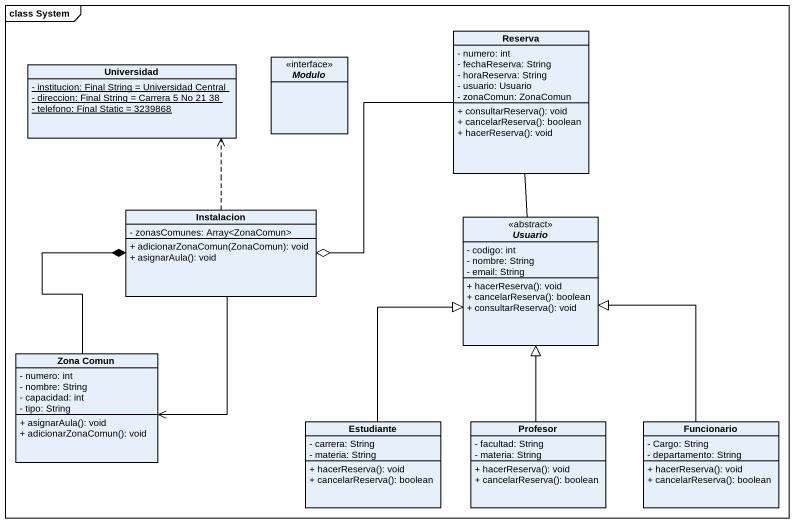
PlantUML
@startuml
mainframe class System
hide circle
hide empty members
skinparam classAttributeIconSize 0
class Reserva {
  - numero: int
  - fechaReserva: String
  - horaReserva: String
  - usuario: Usuario
  - zonaComun: ZonaComun
  + consultarReserva(): void
  + cancelarReserva(): boolean
  + hacerReserva(): void
}
class Universidad {
  {static} - institucion: Final String = Universidad Central
  {static} - direccion: Final String = Carrera 5 No 21 38
  {static} - telefono: Final Static = 3239868
}
interface Modulo <<interface>>
class Instalacion {
  - zonasComunes: Array<ZonaComun>
  + adicionarZonaComun(ZonaComun): void
  + asignarAula(): void
}
abstract class Usuario <<abstract>> {
  - codigo: int
  - nombre: String
  - email: String
  + hacerReserva(): void
  + cancelarReserva(): boolean
  + consultarReserva(): void
}
class "Zona Comun" as Zona_Comun {
  - numero: int
  - nombre: String
  - capacidad: int
  - tipo: String
  + asignarAula(): void
  + adicionarZonaComun(): void
}
class Estudiante {
  - carrera: String
  - materia: String
  + hacerReserva(): void
  + cancelarReserva(): boolean
}
class Profesor {
  - facultad: String
  - materia: String
  + hacerReserva(): void
  + cancelarReserva(): boolean
}
class Funcionario {
  - Cargo: String
  - departamento: String
  + hacerReserva(): void
  + cancelarReserva(): boolean
}
Reserva -left-o Instalacion
Instalacion .up.> Universidad
Instalacion --> Zona_Comun
Usuario -up- Reserva
Zona_Comun -up-* Instalacion
Estudiante -up-|> Usuario
Profesor -up-|> Usuario
Funcionario -up-|> Usuario
@enduml
